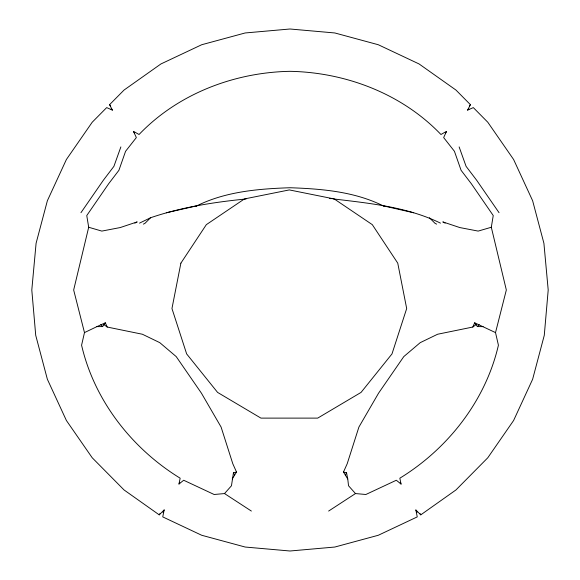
<?xml version="1.0" encoding="UTF-8"?>
<svg xmlns="http://www.w3.org/2000/svg" width="580" height="580" viewBox="0 0 580 580"><rect width="100%" height="100%" fill="white"/><g stroke="black" fill="none" stroke-linecap="round" stroke-linejoin="round"><path stroke-width="0.87" d="M103.631 324.365L107.199 327.04L142.383 334.239L159.79 342.657L176.204 356.591L201.427 393.175L221.096 427.061L232.79 463.71L236.51 472.048L233.45 472.809L231.463 485.764L224.518 493.565L214.129 494.493L183.686 480.247L178.959 484.017L180.162 478.196C131.994 448.666 94.373 400.613 81.584 345.201L84.484 332.601L73.667 290L88.689 227.258L86.761 215.557L108.641 183.766L118.915 170.295L125.57 151.3L136.344 137.576L133.472 131.363L139.055 134.502C177.922 93.837 234.197 72.362 290 71.325C345.803 72.362 402.078 93.837 440.945 134.502L446.527 131.363L443.657 137.576L454.43 151.3L461.086 170.295L471.359 183.766L493.239 215.557L491.311 227.258L506.333 290L495.516 332.601L498.416 345.201C485.627 400.613 448.007 448.666 399.837 478.196L401.07 484.061L396.314 480.247L365.871 494.493L355.482 493.565L328.628 511.06M164.154 509.936L162.748 516.903L201.688 535.26L245.166 547.034L290 551L334.834 547.034L378.312 535.26L417.252 516.903L415.867 509.979L420.775 514.851L455.967 489.94L487.795 457.765L513.604 420.5L532.628 379.269L544.279 335.32L548.202 290L543.909 243.281L532.628 200.731L513.604 159.5L487.795 122.235L473.323 107.604L467.56 110.113L470.438 104.69L455.967 90.067L419.101 63.967L378.305 44.74L334.834 32.966L290 29L245.166 32.966L201.688 44.74L160.899 63.967L124.033 90.067L109.562 104.69L112.44 110.113L106.676 107.604L92.206 122.235L66.395 159.5L47.371 200.731L36.09 243.281L31.798 290L35.721 335.32L47.371 379.269L66.395 420.5L92.206 457.765L124.033 489.94L159.225 514.851L164.154 509.936L162.944 512.459M120.872 146.914L113.912 166.351L103.334 180.264L80.953 212.693M355.482 493.565L348.536 485.764L347.754 478.993L343.483 472.048L347.21 463.71L358.904 427.061L378.566 393.175L403.796 356.591L420.21 342.657L437.617 334.239L472.801 327.04L474.672 322.799L495.516 332.601M345.339 475.063L346.55 472.809L343.483 472.048M445.433 133.212L446.165 131.979M232.239 478.993L236.51 472.048M159.225 514.851L160.102 513.43M84.484 332.601L96.896 326.642L102.631 326.591L105.328 322.799L107.199 327.04M178.959 484.017L179.807 482.959M474.672 322.799L477.369 326.591L479.167 324.582M469.358 105.879L470.438 104.69M246.101 198.969C213.795 202.181 181.381 207.227 150.582 217.739L144.928 223.373L143.376 224.126M472.801 327.04L476.368 324.365M467.56 110.113L468.995 109.062M134.857 223.14L137.177 221.901L120.227 227.556L101.834 231.094L88.689 227.258M139.519 223.133L150.582 217.739M96.896 326.642L105.328 322.799M196.033 206.248C224.982 191.588 258.064 188.833 290 187.739C321.936 188.833 355.018 191.588 383.967 206.248M491.311 227.258L478.166 231.094L459.773 227.556L442.823 221.901L445.135 223.14M166.293 212.773L196.214 205.958M477.369 326.591L483.104 326.642M329.411 198.49L331.209 198.686M333 198.875C369.337 203.261 407.196 206.871 440.481 223.133M383.786 205.958L413.707 212.773M436.624 224.126L435.072 223.373L429.417 217.739M224.518 493.565L251.372 511.06M111.005 109.062L112.44 110.113M109.562 104.69L110.642 105.879M100.833 324.582L102.631 326.591M400.193 482.959L401.07 484.061M499.046 212.693L476.666 180.264L466.088 166.351L459.128 146.914M419.898 513.43L420.775 514.851M133.835 131.979L134.567 133.212M233.45 472.809L234.661 475.063M415.867 509.979L417.056 512.459M346.55 472.809L347.754 478.993M180.887 263.139L171.956 308.531L186.651 353.923L217.58 392.406L260.935 418.115L317.702 418.115L361.057 392.406L391.986 353.923L406.682 308.531L397.75 263.139L372.309 224.656L334.232 198.947L289.318 189.914L244.405 198.947L206.328 224.656L180.887 263.139"/></g></svg>
